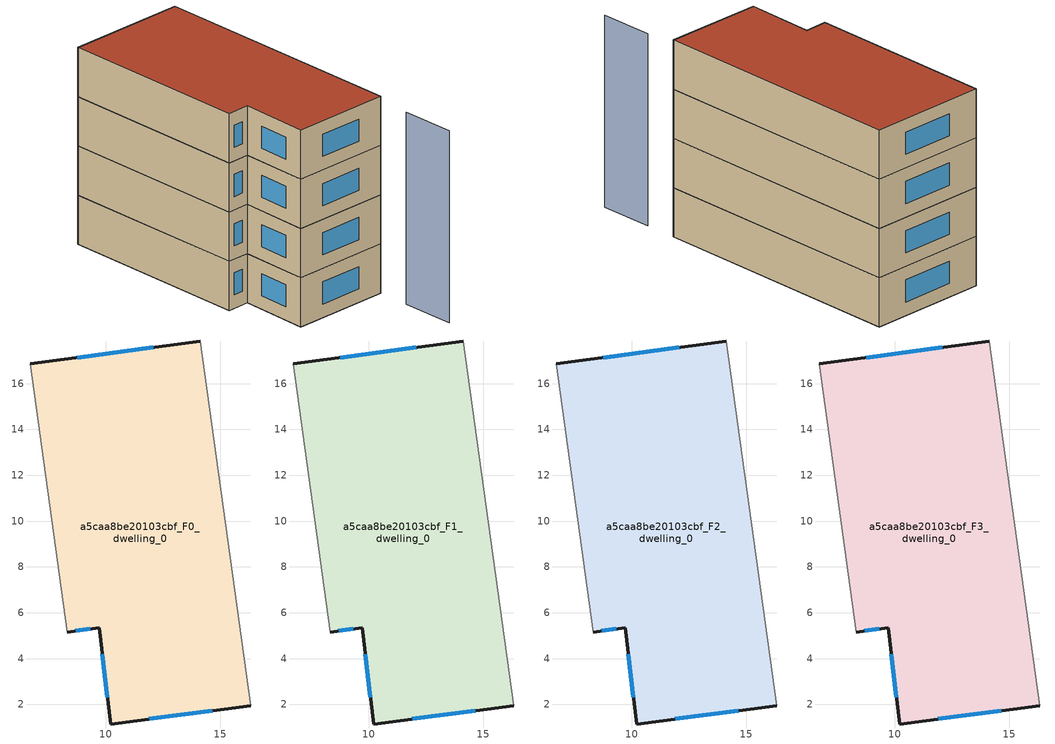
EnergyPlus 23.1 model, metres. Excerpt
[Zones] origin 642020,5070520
a5caa8be20103cbf_F0_dwelling_0
 floor ground (EU_floor_Construction): 16.32,1.95 14.12,17.86 6.72,16.86 8.32,5.15 9.72,5.35 10.22,1.15 z0
 wall outside (EU_wall_Construction): 6.72,16.86 14.12,17.86 / 16.32,1.95 10.22,1.15 9.72,5.35 8.32,5.15 z0:3
 wall adiabatic (EU_wall_Construction): 8.32,5.15 6.72,16.86 / 14.12,17.86 16.32,1.95 z0:3
 window (EU_Window_Construction): 9.33,5.29 8.7,5.2 / 8.76,17.13 12.09,17.58 / 14.64,1.73 11.9,1.37 / 10.08,2.3 9.86,4.19 z0.83:2.17
a5caa8be20103cbf_F1_dwelling_0
 floor to a5caa8be20103cbf_F0_dwelling_0 (EU_floor_Construction): 16.32,1.95 14.12,17.86 6.72,16.86 8.32,5.15 9.72,5.35 10.22,1.15 z3
 wall outside (EU_wall_Construction): 6.72,16.86 14.12,17.86 / 16.32,1.95 10.22,1.15 9.72,5.35 8.32,5.15 z3:6
 wall adiabatic (EU_wall_Construction): 8.32,5.15 6.72,16.86 / 14.12,17.86 16.32,1.95 z3:6
 window (EU_Window_Construction): 9.33,5.29 8.7,5.2 / 8.76,17.13 12.09,17.58 / 14.64,1.73 11.9,1.37 / 10.08,2.3 9.86,4.19 z3.83:5.17
a5caa8be20103cbf_F2_dwelling_0
 floor to a5caa8be20103cbf_F1_dwelling_0 (EU_floor_Construction): 16.32,1.95 14.12,17.86 6.72,16.86 8.32,5.15 9.72,5.35 10.22,1.15 z6
 wall outside (EU_wall_Construction): 6.72,16.86 14.12,17.86 / 16.32,1.95 10.22,1.15 9.72,5.35 8.32,5.15 z6:9
 wall adiabatic (EU_wall_Construction): 8.32,5.15 6.72,16.86 / 14.12,17.86 16.32,1.95 z6:9
 window (EU_Window_Construction): 9.33,5.29 8.7,5.2 / 8.76,17.13 12.09,17.58 / 14.64,1.73 11.9,1.37 / 10.08,2.3 9.86,4.19 z6.83:8.17
a5caa8be20103cbf_F3_dwelling_0
 floor to a5caa8be20103cbf_F2_dwelling_0 (EU_floor_Construction): 16.32,1.95 14.12,17.86 6.72,16.86 8.32,5.15 9.72,5.35 10.22,1.15 z9
 wall outside (EU_wall_Construction): 6.72,16.86 14.12,17.86 / 16.32,1.95 10.22,1.15 9.72,5.35 8.32,5.15 z9:12
 wall adiabatic (EU_wall_Construction): 8.32,5.15 6.72,16.86 / 14.12,17.86 16.32,1.95 z9:12
 window (EU_Window_Construction): 9.33,5.29 8.7,5.2 / 8.76,17.13 12.09,17.58 / 14.64,1.73 11.9,1.37 / 10.08,2.3 9.86,4.19 z9.83:11.17
 roof outside (EU_roof_Construction): 14.12,17.86 16.32,1.95 10.22,1.15 9.72,5.35 8.32,5.15 6.72,16.86 z12
shading: 17.07,-3.31 16.6,0 z0:11.7
[Building]
EU S2 Campaign: North Axis=0; Terrain=City; Solar Distribution=FullExterior
[Site:Location]
Lyon-Bron: Latitude=45.75; Longitude=5; Time Zone=1; Elevation=198
[SizingPeriod:WeatherFileDays]
AnnualSizingPeriod: Begin Month=1; Begin Day of Month=1; End Month=12; End Day of Month=31; Day of Week for Start Day=Monday; Use Weather File Daylight Saving Period=No; Use Weather File Rain and Snow Indicators=No
[MATERIAL]
EU_InternalMass_Material: Roughness=MediumRough; Thickness=0.1; Conductivity=1; Density=1800; Specific Heat=900; Thermal Absorptance=0.9; Solar Absorptance=0.7; Visible Absorptance=0.7
[MATERIAL:NOMASS] Roughness=MediumRough; Thermal Absorptance=0.9; Solar Absorptance=0.7; Visible Absorptance=0.7
Name | Thermal Resistance
EU_wall_NoMass | 0.87146
EU_roof_NoMass | 0.842276
EU_floor_NoMass | 0.496999
[WINDOWMATERIAL:SIMPLEGLAZINGSYSTEM]
EU_Window_SimpleGlazing: UFactor=2.2525; Solar Heat Gain Coefficient=0.76; Visible Transmittance=0.76
[CONSTRUCTION]
EU_wall_Construction: EU_wall_NoMass
EU_roof_Construction: EU_roof_NoMass
EU_floor_Construction: EU_floor_NoMass
EU_InternalMass_Construction: EU_InternalMass_Material
EU_Window_Construction: EU_Window_SimpleGlazing
[ZONE] Type=1; Multiplier=1; Ceiling Height=autocalculate; Floor Area=autocalculate; Part of Total Floor Area=Yes
Name | Volume
a5caa8be20103cbf_F0_dwelling_0; a5caa8be20103cbf_F1_dwelling_0; a5caa8be20103cbf_F2_dwelling_0 | 342.912
a5caa8be20103cbf_F3_dwelling_0 | 685.824
[INTERNALMASS] Construction=EU_InternalMass_Construction; Surface Area=114.304
Name | Zone or ZoneList
a5caa8be20103cbf_F0_dwelling_0_EU_InternalMass | a5caa8be20103cbf_F0_dwelling_0
a5caa8be20103cbf_F1_dwelling_0_EU_InternalMass | a5caa8be20103cbf_F1_dwelling_0
a5caa8be20103cbf_F2_dwelling_0_EU_InternalMass | a5caa8be20103cbf_F2_dwelling_0
a5caa8be20103cbf_F3_dwelling_0_EU_InternalMass | a5caa8be20103cbf_F3_dwelling_0
[OTHEREQUIPMENT] Fuel Type=Electricity; Design Level Calculation Method=Watts/Area; Power per Zone Floor Area=1; Fraction Latent=0; Fraction Radiant=0; Fraction Lost=0; Carbon Dioxide Generation Rate=0; EndUse Subcategory=EU_Step8_InternalGains
Name | Zone or ZoneList or Space or SpaceList | Schedule
EU_Step8_InternalGain_a5caa8be20103cbf_F0_dwelling_0_f000 | a5caa8be20103cbf_F0_dwelling_0 | EU_Step8_GainSchedule_a5caa8be20103cbf_F0_dwelling_0_f000
EU_Step8_InternalGain_a5caa8be20103cbf_F1_dwelling_0_f000 | a5caa8be20103cbf_F1_dwelling_0 | EU_Step8_GainSchedule_a5caa8be20103cbf_F1_dwelling_0_f000
EU_Step8_InternalGain_a5caa8be20103cbf_F2_dwelling_0_f000 | a5caa8be20103cbf_F2_dwelling_0 | EU_Step8_GainSchedule_a5caa8be20103cbf_F2_dwelling_0_f000
EU_Step8_InternalGain_a5caa8be20103cbf_F3_dwelling_0_f000 | a5caa8be20103cbf_F3_dwelling_0 | EU_Step8_GainSchedule_a5caa8be20103cbf_F3_dwelling_0_f000
[ZONEVENTILATION:DESIGNFLOWRATE] Schedule=EU_AlwaysOn; Design Flow Rate Calculation Method=AirChanges/Hour; Air Changes per Hour=0.425; Ventilation Type=Natural; Fan Pressure Rise=0; Fan Total Efficiency=1; Constant Term Coefficient=1; Temperature Term Coefficient=0; Velocity Term Coefficient=0; Velocity Squared Term Coefficient=0; Minimum Indoor Temperature=-100; Maximum Indoor Temperature=100; Delta Temperature=-100; Minimum Outdoor Temperature=-100; Maximum Outdoor Temperature=100; Maximum Wind Speed=40
Name | Zone or ZoneList or Space or SpaceList
EU_ConstantAir_a5caa8be20103cbf_F0_dwelling_0 | a5caa8be20103cbf_F0_dwelling_0
EU_ConstantAir_a5caa8be20103cbf_F1_dwelling_0 | a5caa8be20103cbf_F1_dwelling_0
EU_ConstantAir_a5caa8be20103cbf_F2_dwelling_0 | a5caa8be20103cbf_F2_dwelling_0
EU_ConstantAir_a5caa8be20103cbf_F3_dwelling_0 | a5caa8be20103cbf_F3_dwelling_0
[HVACTEMPLATE:THERMOSTAT] Constant Heating Setpoint=20; Constant Cooling Setpoint=50
EU_HeatOnly_a5caa8be20103cbf_F0_dwelling_0; EU_HeatOnly_a5caa8be20103cbf_F1_dwelling_0; EU_HeatOnly_a5caa8be20103cbf_F2_dwelling_0; EU_HeatOnly_a5caa8be20103cbf_F3_dwelling_0
[HVACTEMPLATE:ZONE:IDEALLOADSAIRSYSTEM] System Availability Schedule=EU_AlwaysOn; Maximum Heating Supply Air Temperature=50; Minimum Cooling Supply Air Temperature=13; Maximum Heating Supply Air Humidity Ratio=0.0156; Minimum Cooling Supply Air Humidity Ratio=0.0077; Heating Limit=NoLimit; Cooling Limit=NoLimit; Heating Availability Schedule=EU_AlwaysOn; Cooling Availability Schedule=EU_CoolingOff; Dehumidification Control Type=ConstantSensibleHeatRatio; Cooling Sensible Heat Ratio=0.7; Dehumidification Setpoint=60; Humidification Control Type=None; Humidification Setpoint=30; Outdoor Air Method=None; Outdoor Air Flow Rate per Person=0.00944; Outdoor Air Flow Rate per Zone Floor Area=0; Outdoor Air Flow Rate per Zone=0; Demand Controlled Ventilation Type=None; Outdoor Air Economizer Type=NoEconomizer; Heat Recovery Type=None; Sensible Heat Recovery Effectiveness=0.7; Latent Heat Recovery Effectiveness=0.65
Name | Template Thermostat
a5caa8be20103cbf_F0_dwelling_0 | EU_HeatOnly_a5caa8be20103cbf_F0_dwelling_0
a5caa8be20103cbf_F1_dwelling_0 | EU_HeatOnly_a5caa8be20103cbf_F1_dwelling_0
a5caa8be20103cbf_F2_dwelling_0 | EU_HeatOnly_a5caa8be20103cbf_F2_dwelling_0
a5caa8be20103cbf_F3_dwelling_0 | EU_HeatOnly_a5caa8be20103cbf_F3_dwelling_0
[SIZING:ZONE] Zone Cooling Design Supply Air Temperature Input Method=SupplyAirTemperature; Zone Cooling Design Supply Air Temperature=13; Zone Heating Design Supply Air Temperature Input Method=SupplyAirTemperature; Zone Heating Design Supply Air Temperature=50; Zone Cooling Design Supply Air Humidity Ratio=0.008; Zone Heating Design Supply Air Humidity Ratio=0.008; Cooling Design Air Flow Method=DesignDay; Cooling Design Air Flow Rate=0; Cooling Minimum Air Flow per Zone Floor Area=0.000762; Cooling Minimum Air Flow=0; Cooling Minimum Air Flow Fraction=0.2; Heating Design Air Flow Method=DesignDay; Heating Design Air Flow Rate=0; Heating Maximum Air Flow per Zone Floor Area=0.002032; Heating Maximum Air Flow=0.141576; Heating Maximum Air Flow Fraction=0.3; Account for Dedicated Outdoor Air System=No; Dedicated Outdoor Air System Control Strategy=NeutralSupplyAir; Dedicated Outdoor Air Low Setpoint Temperature for Design=autosize; Dedicated Outdoor Air High Setpoint Temperature for Design=autosize; Zone Load Sizing Method=Sensible Load Only No Latent Load; Zone Latent Cooling Design Supply Air Humidity Ratio Input Method=HumidityRatioDifference; Zone Cooling Design Supply Air Humidity Ratio Difference=0.005; Zone Latent Heating Design Supply Air Humidity Ratio Input Method=HumidityRatioDifference; Zone Humidification Design Supply Air Humidity Ratio Difference=0.005
a5caa8be20103cbf_F0_dwelling_0; a5caa8be20103cbf_F1_dwelling_0; a5caa8be20103cbf_F2_dwelling_0; a5caa8be20103cbf_F3_dwelling_0
[SCHEDULE:CONSTANT]
Name | Hourly Value
EU_AlwaysOn | 1
EU_CoolingOff | 0
[SCHEDULE:FILE] Column Number=1; Rows to Skip at Top=0; Number of Hours of Data=8760; Column Separator=Comma; Interpolate to Timestep=No; Minutes per Item=60; Adjust Schedule for Daylight Savings=Yes
Name | File
EU_Step8_GainSchedule_a5caa8be20103cbf_F0_dwelling_0_f000 | ../../schedules/a5caa8be20103cbf/a5caa8be20103cbf_F0_dwelling_0_f000_gain.csv
EU_Step8_GainSchedule_a5caa8be20103cbf_F1_dwelling_0_f000 | ../../schedules/a5caa8be20103cbf/a5caa8be20103cbf_F1_dwelling_0_f000_gain.csv
EU_Step8_GainSchedule_a5caa8be20103cbf_F2_dwelling_0_f000 | ../../schedules/a5caa8be20103cbf/a5caa8be20103cbf_F2_dwelling_0_f000_gain.csv
EU_Step8_GainSchedule_a5caa8be20103cbf_F3_dwelling_0_f000 | ../../schedules/a5caa8be20103cbf/a5caa8be20103cbf_F3_dwelling_0_f000_gain.csv
